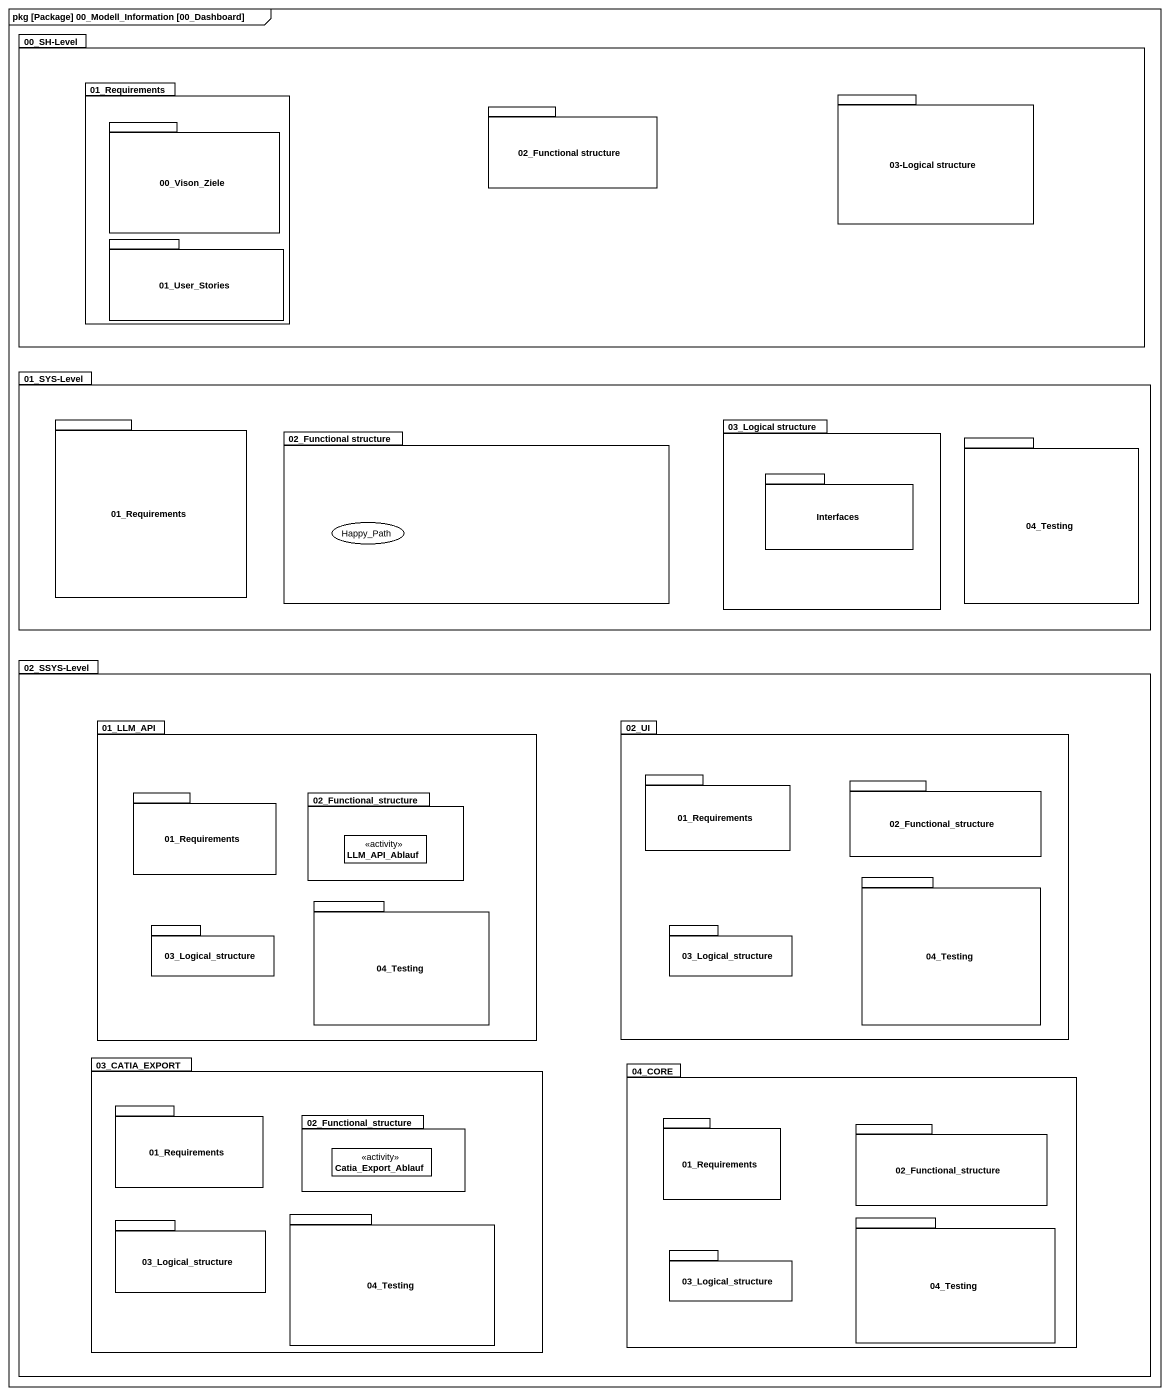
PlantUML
@startuml
mainframe pkg [Package] 00_Modell_Information [00_Dashboard]
allowmixing
hide circle
hide empty members
package "00_SH-Level" as p00_SH_Level {
  package "01_Requirements" as p01_Requirements {
    package "00_Vison_Ziele" as p00_Vison_Ziele {
    }
    package "01_User_Stories" as p01_User_Stories {
    }
  }
  package "02_Functional structure" as p02_Functional_structure {
  }
  package "03-Logical structure" as p03_Logical_structure {
  }
}
package "01_SYS-Level" as p01_SYS_Level {
  package "01_Requirements" as p01_Requirements_2 {
  }
  package "02_Functional structure" as p02_Functional_structure_2 {
    usecase Happy_Path
  }
  package "03_Logical structure" as p03_Logical_structure_2 {
    package Interfaces {
    }
  }
  package "04_Testing" as p04_Testing {
  }
}
package "02_SSYS-Level" as p02_SSYS_Level {
  package "01_LLM_API" as p01_LLM_API {
    package "01_Requirements" as p01_Requirements_3 {
    }
    package "02_Functional_structure" as p02_Functional_structure_3 {
      class LLM_API_Ablauf <<activity>>
    }
    package "04_Testing" as p04_Testing_3 {
    }
    package "03_Logical_structure" as p03_Logical_structure_3 {
    }
  }
  package "02_UI" as p02_UI {
    package "01_Requirements" as p01_Requirements_4 {
    }
    package "02_Functional_structure" as p02_Functional_structure_4 {
    }
    package "04_Testing" as p04_Testing_2 {
    }
    package "03_Logical_structure" as p03_Logical_structure_4 {
    }
  }
  package "03_CATIA_EXPORT" as p03_CATIA_EXPORT {
    package "01_Requirements" as p01_Requirements_5 {
    }
    package "02_Functional_structure" as p02_Functional_structure_5 {
      class Catia_Export_Ablauf <<activity>>
    }
    package "03_Logical_structure" as p03_Logical_structure_5 {
    }
    package "04_Testing" as p04_Testing_4 {
    }
  }
  package "04_CORE" as p04_CORE {
    package "01_Requirements" as p01_Requirements_6 {
    }
    package "02_Functional_structure" as p02_Functional_structure_6 {
    }
    package "04_Testing" as p04_Testing_5 {
    }
    package "03_Logical_structure" as p03_Logical_structure_6 {
    }
  }
}
@enduml
